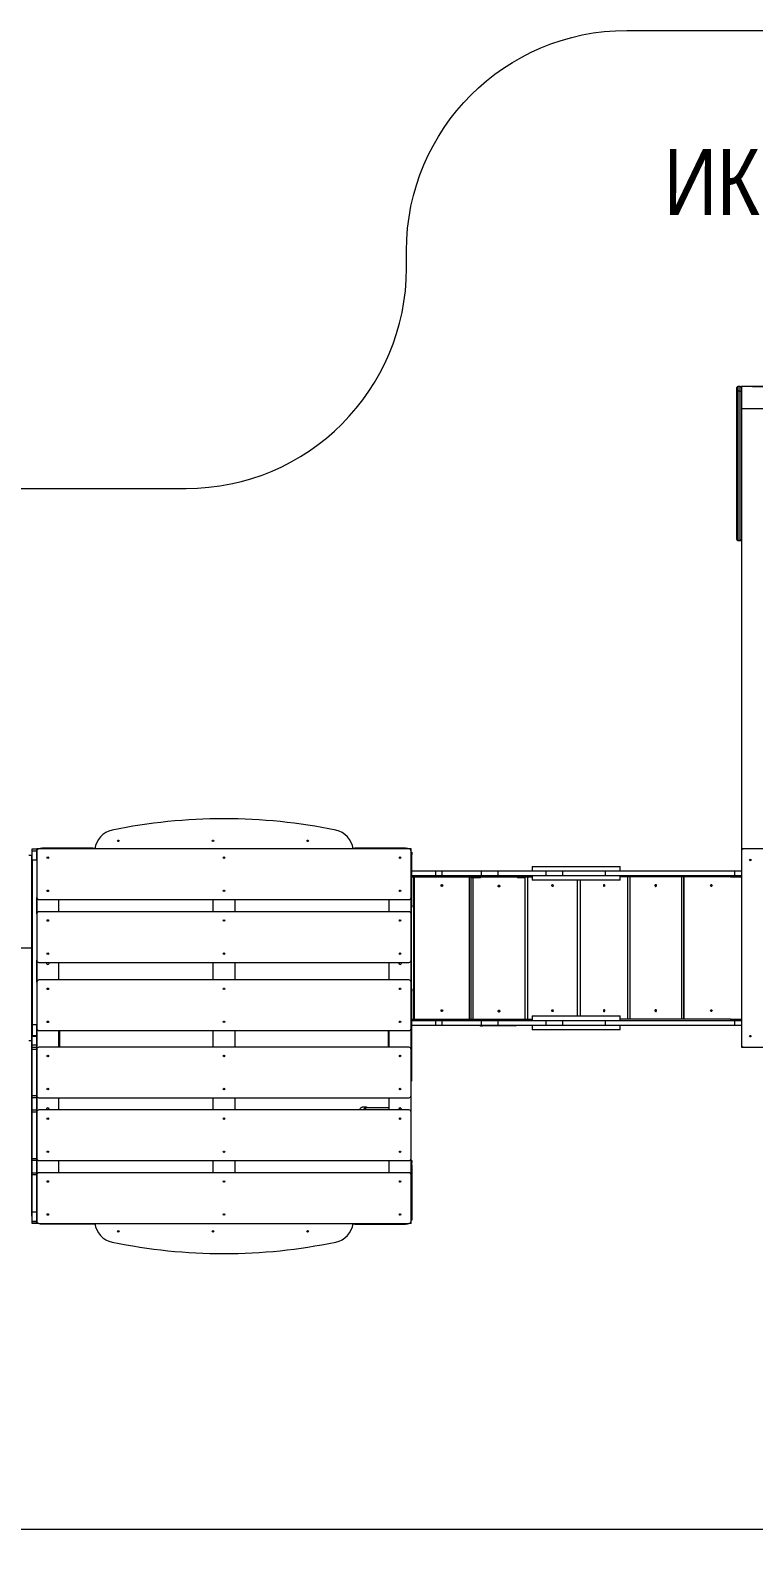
# Model space of a CAD drawing. Header units: millimetres. Extents: x -6521 to 6343, y -6174 to 4868.
# Drawn here: x -2360 to 924, y -2048 to 4868 of the extents above; entities that cross this region are included whole.
import ezdxf

# ---------------------------------------------------------------- set-up
doc = ezdxf.new("R2010")
doc.units = ezdxf.units.MM
for name, color, linetype in [('DIKOM_АРТИКУЛ', 7, 'Continuous'), ('DIKOM_ЗОНА', 80, 'Continuous'), ('DIKOM_ОБЪЕКТ', 7, 'Continuous'), ('DIKOM_РАЗМЕР_ЗОНА', 7, 'Continuous'), ('DIKOM_РАЗМЕР_ОБЪЕКТА', 7, 'Continuous')]:
    doc.layers.add(name, color=color, linetype=linetype)
doc.styles.add('style1', font='arial.ttf', dxfattribs={"width": 0.8})
doc.dimstyles.new('1-50', dxfattribs={"dimtxt": 300, "dimasz": 200, "dimexe": 100, "dimexo": 0, "dimgap": 100, "dimtad": 1, "dimtxsty": 'style1', "dimcen": 200, "dimclrd": 7, "dimclre": 7, "dimclrt": 7, "dimadec": 1, "dimazin": 2, "dimtfac": 1, "dimtmove": 0, "dimatfit": 2, "dimfxl": 0, "dimlwd": 25, "dimlwe": 18, "dimarcsym": 0})

# ---------------------------------------------------------------- blocks, each defined once
blk = doc.blocks.new('A$C4D8130CF')
at = {"color": 7, "linetype": 'Continuous', "lineweight": 15}
for p, q in [((220, 900), (10, 900)), ((0, 890), (0, 10)), ((230, 10), (230, 890)), ((10, 0), (220, 0))]:
    blk.add_line(p, q, dxfattribs=at)
for centre in [(40, 850), (190, 850), (40, 50), (190, 50)]:
    blk.add_circle(centre, 3.5, dxfattribs=at)
for centre, start, end in [((10, 890), 90, 180), ((220, 890), 0, 90), ((10, 10), 180, 270), ((220, 10), 270, 0)]:
    blk.add_arc(centre, 10, start, end, dxfattribs=at)
blk = doc.blocks.new('*D11')
at = {"layer": 'Defpoints', "color": 0, "transparency": 16777216}
for p in [(2818.8, 365), (-5102.5, -1661), (-5102.5, -4861.8)]:
    blk.add_point(p, dxfattribs=at)
at = {"layer": 'DIKOM_РАЗМЕР_ОБЪЕКТА', "color": 7, "lineweight": 18, "transparency": 16777216}
for p, q in [((2818.8, 365), (2818.8, -4961.8)), ((-5102.5, -1661), (-5102.5, -4961.8))]:
    blk.add_line(p, q, dxfattribs=at)
at = {"layer": 'DIKOM_РАЗМЕР_ОБЪЕКТА', "color": 7, "lineweight": 25, "transparency": 16777216}
blk.add_line((2618.8, -4861.8), (-4902.5, -4861.8), dxfattribs=at)
at = {"layer": 'DIKOM_РАЗМЕР_ОБЪЕКТА', "color": 7, "transparency": 16777216}
for points in [[(-4902.5, -4828.5), (-4902.5, -4895.1), (-5102.5, -4861.8)], [(2618.8, -4828.5), (2618.8, -4895.1), (2818.8, -4861.8)]]:
    blk.add_solid(points, dxfattribs=at)
at = {"layer": 'DIKOM_РАЗМЕР_ОБЪЕКТА', "color": 7, "transparency": 16777216, "insert": (-736, -4608.6), "char_height": 300, "attachment_point": 5, "style": 'style1'}
blk.add_mtext('7900', dxfattribs=at)
blk = doc.blocks.new('*D12')
at = {"layer": 'Defpoints', "color": 0, "transparency": 16777216}
for p in [(919, 3251.5), (5268.6, 3251.5), (-3684.8, -1936.7)]:
    blk.add_point(p, dxfattribs=at)
at = {"layer": 'DIKOM_РАЗМЕР_ОБЪЕКТА', "color": 7, "lineweight": 18, "transparency": 16777216}
for p, q in [((919, 3251.5), (5368.6, 3251.5)), ((-3684.8, -1936.7), (5368.6, -1936.7))]:
    blk.add_line(p, q, dxfattribs=at)
at = {"layer": 'DIKOM_РАЗМЕР_ОБЪЕКТА', "color": 7, "lineweight": 25, "transparency": 16777216}
blk.add_line((5268.6, -1736.7), (5268.6, 3051.5), dxfattribs=at)
at = {"layer": 'DIKOM_РАЗМЕР_ОБЪЕКТА', "color": 7, "transparency": 16777216}
for points in [[(5235.2, 3051.5), (5301.9, 3051.5), (5268.6, 3251.5)], [(5235.2, -1736.7), (5301.9, -1736.7), (5268.6, -1936.7)]]:
    blk.add_solid(points, dxfattribs=at)
at = {"layer": 'DIKOM_РАЗМЕР_ОБЪЕКТА', "color": 7, "transparency": 16777216, "insert": (5015.4, 711.2), "char_height": 300, "attachment_point": 5, "rotation": 90, "style": 'style1'}
blk.add_mtext('5150', dxfattribs=at)
blk = doc.blocks.new('*D13')
at = {"layer": 'Defpoints', "color": 0, "transparency": 16777216}
for p in [(1683.2, 4868), (-4359.5, -3960.4), (6242.6, -3960.4)]:
    blk.add_point(p, dxfattribs=at)
at = {"layer": 'DIKOM_РАЗМЕР_ЗОНА', "color": 7, "lineweight": 18, "transparency": 16777216}
for p, q in [((1683.2, 4868), (6342.6, 4868)), ((-4359.5, -3960.4), (6342.6, -3960.4))]:
    blk.add_line(p, q, dxfattribs=at)
at = {"layer": 'DIKOM_РАЗМЕР_ЗОНА', "color": 7, "lineweight": 25, "transparency": 16777216}
blk.add_line((6242.6, 4668), (6242.6, -3760.4), dxfattribs=at)
at = {"layer": 'DIKOM_РАЗМЕР_ЗОНА', "color": 7, "transparency": 16777216}
for points in [[(6209.3, 4668), (6275.9, 4668), (6242.6, 4868)], [(6209.3, -3760.4), (6275.9, -3760.4), (6242.6, -3960.4)]]:
    blk.add_solid(points, dxfattribs=at)
at = {"layer": 'DIKOM_РАЗМЕР_ЗОНА', "color": 7, "transparency": 16777216, "insert": (5989.4, 630.2), "char_height": 300, "attachment_point": 5, "rotation": 90, "style": 'style1'}
blk.add_mtext('8850', dxfattribs=at)
blk = doc.blocks.new('*D14')
at = {"layer": 'Defpoints', "color": 0, "transparency": 16777216}
for p in [(4318.8, 257.4), (-6520.7, -1799.2), (4318.8, -6073.5)]:
    blk.add_point(p, dxfattribs=at)
at = {"layer": 'DIKOM_РАЗМЕР_ЗОНА', "color": 7, "lineweight": 18, "transparency": 16777216}
for p, q in [((4318.8, 257.4), (4318.8, -6173.5)), ((-6520.7, -1799.2), (-6520.7, -6173.5))]:
    blk.add_line(p, q, dxfattribs=at)
at = {"layer": 'DIKOM_РАЗМЕР_ЗОНА', "color": 7, "lineweight": 25, "transparency": 16777216}
blk.add_line((-6320.7, -6073.5), (4118.8, -6073.5), dxfattribs=at)
at = {"layer": 'DIKOM_РАЗМЕР_ЗОНА', "color": 7, "transparency": 16777216}
for points in [[(-6320.7, -6040.2), (-6320.7, -6106.8), (-6520.7, -6073.5)], [(4118.8, -6040.2), (4118.8, -6106.8), (4318.8, -6073.5)]]:
    blk.add_solid(points, dxfattribs=at)
at = {"layer": 'DIKOM_РАЗМЕР_ЗОНА', "color": 7, "transparency": 16777216, "insert": (-430.6, -5820.3), "char_height": 300, "attachment_point": 5, "style": 'style1'}
blk.add_mtext('10850', dxfattribs=at)

msp = doc.modelspace()

# ---------------------------------------------------------------- linework, layer by layer
at = {"layer": 'DIKOM_ЗОНА', "color": 3, "lineweight": 15}
msp.add_lwpolyline([(-6502.871, -1522.402), (-6045.587, 1920.327, -0.3760442), (-5054.294, 2788.657), (-1652.011, 2788.657, 0.41421356), (-652.011, 3788.657), (-652.011, 3867.991, -0.41421356), (347.989, 4867.991), (2289.989, 4867.991, -0.41421356), (3289.989, 3867.991), (3289.989, 3072.455, 0.41421356), (3789.989, 2572.455), (3818.818, 2572.455, -0.41421356), (4318.818, 2072.455), (4318.818, -669.545, -0.41421356), (3818.818, -1169.545), (3637.989, -1169.545, 0.41421356), (3137.989, -1669.545), (3137.989, -2758.968, -0.41421356), (2137.989, -3758.968), (495.989, -3758.968, -0.36572366), (-489.874, -2926.517, 0.74113664), (-2387.997, -2684.451, -0.86617049), (-6500.814, -1506.911)], format="xyb", dxfattribs=at)
at = {"layer": 'DIKOM_ОБЪЕКТ', "color": 7, "linetype": 'Continuous', "lineweight": 15}
for p, q in [((850.989, 3251.455), (850.989, 3251.037)), ((850.989, 3251.455), (852.989, 3251.455)), ((852.989, 3251.455), (852.989, 3230.867)), ((863.989, 3251.455), (852.989, 3251.455)), ((863.989, 3251.455), (868.989, 3251.455)), ((863.989, 3230.867), (863.989, 3251.455)), ((868.989, 3251.455), (868.989, 3151.455)), ((968.989, 3251.455), (868.989, 3251.455)), ((847.989, 3231.014), (847.989, 3246.455)), ((847.989, 2556.756), (847.989, 3231.014)), ((863.989, 3230.867), (852.989, 3230.867)), ((852.989, 3230.867), (852.989, 2551.758)), ((863.989, 2551.758), (863.989, 3230.867)), ((868.989, 3151.455), (868.989, 2563.687)), ((868.989, 3151.455), (968.989, 3151.455)), ((868.989, 3151.455), (868.989, 1151.455)), ((847.989, 2556.749), (847.989, 2556.756)), ((863.989, 2551.758), (852.989, 2551.758)), ((852.989, 2551.758), (852.989, 2551.749)), ((852.989, 2551.749), (863.989, 2551.749)), ((863.989, 2551.749), (863.989, 2551.758)), ((-2353.011, 1121.464), (-2366.512, 1121.464)), ((-2353.011, 1121.295), (-2353.011, 1121.296)), ((-2352.01, 1151.464), (-2331.01, 1151.464)), ((-2352.01, 1151.464), (-2331.01, 1151.464)), ((-2352.01, 1101.464), (-2352.01, 1151.464)), ((-2331.01, 1141.464), (-2352.01, 1141.464)), ((-2352.01, 261.464), (-2352.01, 1141.464)), ((-2331.01, 1141.464), (-2331.01, 1151.464)), ((-2321.01, 1151.464), (-2331.01, 1151.464)), ((-2331.01, 1101.464), (-2331.01, 1151.464)), ((-2331.01, 1141.464), (-2331.01, 931.464)), ((-641.01, 1151.464), (-2321.01, 1151.464)), ((-2316.01, 1151.464), (-2316.01, 1154.464)), ((-2306.01, 1154.464), (-2306.01, 1151.464)), ((-2076.01, 1154.464), (-2306.01, 1154.464)), ((-2076.01, 1151.464), (-2076.01, 1154.464)), ((-2066.01, 1154.464), (-2066.01, 1151.464)), ((-896.257, 1151.698), (-896.491, 1151.464)), ((-896.01, 1151.945), (-896.257, 1151.698)), ((-896.257, 1151.698), (-896.01, 1151.799)), ((-896.01, 1151.464), (-896.01, 1154.464)), ((-886.01, 1154.464), (-886.01, 1151.464)), ((-753.135, 1154.464), (-886.01, 1154.464)), ((-753.135, 1154.464), (-753.135, 1151.464)), ((-656.01, 1154.464), (-753.135, 1154.464)), ((-656.01, 1151.464), (-656.01, 1154.464)), ((-646.01, 1154.464), (-646.01, 1151.464)), ((-631.01, 1151.464), (-641.01, 1151.464)), ((-631.01, 1151.455), (-641.01, 1151.464)), ((-631.01, 1141.464), (-631.01, 1151.464)), ((-631.01, 1136.464), (-631.01, 1151.455)), ((-631.01, 931.464), (-631.01, 1141.464)), ((-631.01, 1136.464), (-628.01, 1136.464)), ((-628.01, 1126.464), (-631.01, 1126.464)), ((-628.01, 896.464), (-628.01, 1126.464)), ((868.989, 1151.455), (868.989, 1141.483)), ((878.551, 1151.455), (868.989, 1151.455)), ((868.989, 1151.455), (868.989, 1141.536)), ((878.551, 1151.455), (868.989, 1151.455)), ((-2352.01, 1101.464), (-2352.01, 301.464)), ((-2352.01, 1101.464), (-2331.01, 1101.464)), ((-2331.01, 1101.464), (-2331.01, 301.464)), ((-628.01, 1051.455), (-520.502, 1051.455)), ((-520.502, 1051.455), (-520.502, 1030.455)), ((-520.502, 1051.455), (-491.144, 1051.455)), ((-491.144, 1051.455), (-491.144, 1030.455)), ((-491.144, 1051.455), (-312.42, 1051.455)), ((-312.42, 1051.455), (-312.42, 1030.455)), ((-312.42, 1051.455), (-236.82, 1051.455)), ((-236.82, 1051.455), (-236.82, 1030.455)), ((-236.82, 1051.455), (-18.7, 1051.455)), ((-81.011, 1072.455), (-81.011, 1051.455)), ((-81.011, 1072.455), (318.989, 1072.455)), ((-18.7, 1051.455), (-18.7, 1030.455)), ((-18.7, 1051.455), (56.9, 1051.455)), ((56.9, 1051.455), (56.9, 1030.455)), ((56.9, 1051.455), (249.842, 1051.455)), ((249.842, 1051.455), (249.842, 1030.455)), ((249.842, 1051.455), (838.244, 1051.455)), ((318.989, 1051.455), (318.989, 1072.455)), ((838.244, 1051.455), (838.244, 1030.455)), ((838.244, 1051.455), (868.989, 1051.455)), ((868.989, 1051.455), (868.989, 351.455)), ((-631.011, 1030.455), (-631.011, 372.455)), ((-631.011, 1024.455), (-574.433, 1024.455)), ((-628.01, 1030.455), (-520.502, 1030.455)), ((-618.629, 378.455), (-618.629, 1024.455)), ((-615.125, 378.455), (-615.125, 1024.455)), ((-574.433, 1030.455), (-574.433, 1024.455)), ((-574.433, 1024.455), (-81.011, 1024.455)), ((-520.502, 1030.455), (-491.144, 1030.455)), ((-491.144, 1030.455), (-312.42, 1030.455)), ((-367.239, 1024.455), (-367.239, 378.455)), ((-358.884, 378.455), (-358.884, 1021.906)), ((-358.884, 1021.906), (-349.65, 1021.906)), ((-349.65, 378.455), (-349.65, 1021.906)), ((-349.65, 1021.906), (-319.58, 1021.906)), ((-312.42, 1030.455), (-236.82, 1030.455)), ((-236.82, 1030.455), (-18.7, 1030.455)), ((-144.797, 1021.906), (-114.727, 1021.906)), ((-114.727, 1021.906), (-114.727, 378.455)), ((-112.844, 378.455), (-112.844, 1024.455)), ((-100.924, 378.455), (-100.924, 1024.455)), ((-81.011, 1030.455), (-81.011, 1009.455)), ((318.989, 1009.455), (-81.011, 1009.455)), ((-18.7, 1030.455), (56.9, 1030.455)), ((56.9, 1030.455), (249.842, 1030.455)), ((123.391, 1009.455), (123.391, 393.455)), ((123.677, 1009.455), (123.677, 393.455)), ((137.177, 1009.455), (137.177, 393.455)), ((249.842, 1030.455), (838.244, 1030.455)), ((318.989, 1009.455), (318.989, 1030.455)), ((819.826, 1024.455), (318.989, 1024.455)), ((353.683, 378.455), (353.683, 1024.455)), ((361.895, 1024.455), (361.895, 378.455)), ((597.679, 378.455), (597.679, 1024.455)), ((605.634, 1024.455), (605.634, 378.455)), ((607.871, 1024.455), (607.871, 378.455)), ((819.826, 1030.455), (819.826, 1024.455)), ((819.826, 1024.455), (868.989, 1024.455)), ((838.244, 1030.455), (868.989, 1030.455)), ((-2331.01, 856.464), (-2331.01, 931.464)), ((-2321.01, 921.464), (-641.01, 921.464)), ((-2231.01, 866.464), (-2231.01, 921.464)), ((-1531.01, 921.464), (-1531.01, 866.464)), ((-1431.01, 921.464), (-1431.01, 866.464)), ((-731.01, 866.464), (-731.01, 921.464)), ((-631.01, 856.464), (-631.01, 931.464)), ((-2331.01, 856.464), (-2331.01, 646.464)), ((-641.01, 866.464), (-2321.01, 866.464)), ((-631.01, 896.464), (-628.01, 896.464)), ((-628.01, 886.464), (-631.01, 886.464)), ((-631.01, 646.464), (-631.01, 856.464)), ((-2974.348, 702.467), (-2353.011, 702.467)), ((-2353.011, 700.462), (-2974.348, 700.462)), ((-2353.011, 701.464), (-2973.834, 701.464)), ((-2331.01, 546.471), (-2331.01, 646.464)), ((-2321.01, 636.464), (-641.01, 636.464)), ((-2231.01, 556.471), (-2231.01, 636.464)), ((-1531.01, 636.464), (-1531.01, 556.471)), ((-1431.01, 636.464), (-1431.01, 556.471)), ((-731.01, 556.471), (-731.01, 636.464)), ((-686.01, 636.464), (-686.01, 630.148)), ((-631.01, 546.471), (-631.01, 646.464)), ((-641.01, 556.471), (-2321.01, 556.471)), ((-2331.01, 546.471), (-2331.01, 336.471)), ((-631.01, 336.471), (-631.01, 546.471)), ((-631.01, 516.464), (-628.01, 516.464)), ((-628.01, 506.464), (-631.01, 506.464)), ((-628.01, 96.464), (-628.01, 506.464)), ((-2352.01, 353.771), (-2331.01, 353.771)), ((-2352.01, 303.771), (-2352.01, 353.771)), ((-2331.01, 253.771), (-2331.01, 353.771)), ((-2331.01, 353.771), (-2331.01, 303.771)), ((-631.011, 378.455), (-574.433, 378.455)), ((-628.01, 372.455), (-520.502, 372.455)), ((-628.01, 351.455), (-520.502, 351.455)), ((-574.433, 378.455), (-81.011, 378.455)), ((-574.433, 378.455), (-574.433, 372.455)), ((-520.502, 372.455), (-520.502, 351.455)), ((-520.502, 372.455), (-491.144, 372.455)), ((-520.502, 351.455), (-491.144, 351.455)), ((-491.144, 372.455), (-491.144, 351.455)), ((-491.144, 372.455), (-312.42, 372.455)), ((-491.144, 351.455), (-312.42, 351.455)), ((-316.598, 348.906), (-307.364, 348.906)), ((-312.42, 372.455), (-312.42, 351.455)), ((-312.42, 372.455), (-236.82, 372.455)), ((-312.42, 351.455), (-236.82, 351.455)), ((-157.013, 348.906), (-307.364, 348.906)), ((-236.82, 372.455), (-236.82, 351.455)), ((-236.82, 372.455), (-18.7, 372.455)), ((-236.82, 351.455), (-18.7, 351.455)), ((-81.011, 393.455), (-81.011, 372.455)), ((-81.011, 393.455), (318.989, 393.455)), ((-81.011, 351.455), (-81.011, 330.455)), ((-18.7, 372.455), (-18.7, 351.455)), ((-18.7, 372.455), (56.9, 372.455)), ((-18.7, 351.455), (56.9, 351.455)), ((56.9, 372.455), (56.9, 351.455)), ((56.9, 372.455), (249.842, 372.455)), ((56.9, 351.455), (249.842, 351.455)), ((249.842, 372.455), (249.842, 351.455)), ((249.842, 372.455), (838.244, 372.455)), ((249.842, 351.455), (838.244, 351.455)), ((318.989, 372.455), (318.989, 393.455)), ((819.826, 378.455), (318.989, 378.455)), ((318.989, 330.455), (318.989, 351.455)), ((819.826, 378.455), (868.989, 378.455)), ((819.826, 378.455), (819.826, 372.455)), ((838.244, 372.455), (838.244, 351.455)), ((838.244, 372.455), (868.989, 372.455)), ((838.244, 351.455), (868.989, 351.455)), ((-2366.513, 281.464), (-2353.01, 281.464)), ((-2353.011, 281.595), (-2353.011, 281.591)), ((-2353.01, -95.226), (-2353.01, 323.771)), ((-2352.01, 303.771), (-2331.01, 303.771)), ((-2352.01, -496.229), (-2352.01, 303.771)), ((-2352.01, 301.464), (-2331.01, 301.464)), ((-2352.01, 251.464), (-2352.01, 301.464)), ((-2331.01, 261.464), (-2331.01, 336.471)), ((-2331.01, 241.464), (-2331.01, 336.471)), ((-2331.01, 303.771), (-2331.01, -496.229)), ((-2331.01, 251.464), (-2331.01, 301.464)), ((-2321.01, 326.471), (-641.01, 326.471)), ((-2231.01, 251.464), (-2231.01, 326.471)), ((-2226.01, 256.464), (-2226.01, 326.471)), ((-1531.01, 326.471), (-1531.01, 251.464)), ((-1431.01, 326.471), (-1431.01, 251.464)), ((-736.01, 326.471), (-736.01, 256.464)), ((-731.01, 251.464), (-731.01, 326.471)), ((-631.01, 241.464), (-631.01, 336.471)), ((318.989, 330.455), (-81.011, 330.455)), ((-2352.01, 261.464), (-2331.01, 261.464)), ((-2352.01, 251.464), (-2331.01, 251.464)), ((-2352.01, 251.464), (-2331.01, 251.464)), ((-2331.01, 241.464), (-2352.01, 241.464)), ((-2352.01, 31.464), (-2352.01, 241.464)), ((-2331.01, -446.229), (-2331.01, 253.771)), ((-2331.01, 241.464), (-2331.01, 31.464)), ((-641.01, 251.464), (-2321.01, 251.464)), ((-631.01, 31.464), (-631.01, 241.464)), ((868.989, 261.445), (868.989, 251.455)), ((868.989, 251.455), (878.989, 251.464)), ((-2352.01, 31.464), (-2331.01, 31.464)), ((-2331.01, 21.464), (-2352.01, 21.464)), ((-2331.01, -43.536), (-2331.01, 31.464)), ((-2321.01, 21.464), (-641.01, 21.464)), ((-2231.01, -33.536), (-2231.01, 21.464)), ((-1531.01, 21.464), (-1531.01, -33.536)), ((-1431.01, 21.464), (-1431.01, -33.536)), ((-731.01, -33.536), (-731.01, 21.464)), ((-631.01, -43.536), (-631.01, 31.464)), ((-2352.01, -33.536), (-2331.01, -33.536)), ((-2331.01, -43.536), (-2352.01, -43.536)), ((-2352.01, -253.536), (-2352.01, -43.536)), ((-2331.01, -43.536), (-2331.01, -253.536)), ((-641.01, -33.536), (-2321.01, -33.536)), ((-1431.01, -10.93), (-1430.756, -11.071)), ((-834.185, -21.067), (-852.954, -21.067)), ((-731.01, -24.523), (-834.185, -24.523)), ((-686.01, -27.219), (-686.01, -33.536)), ((-631.01, -253.536), (-631.01, -43.536)), ((-2353.01, -95.226), (-2353.01, -95.729)), ((-2353.01, -95.729), (-2353.01, -96.229)), ((-2353.01, -96.229), (-2353.01, -96.729)), ((-2353.01, -96.729), (-2353.01, -97.231)), ((-2353.01, -516.229), (-2353.01, -97.231)), ((-2352.01, -253.536), (-2331.01, -253.536)), ((-2331.01, -263.536), (-2352.01, -263.536)), ((-2331.01, -328.536), (-2331.01, -253.536)), ((-2321.01, -263.536), (-641.01, -263.536)), ((-2231.01, -318.536), (-2231.01, -263.536)), ((-1531.01, -263.536), (-1531.01, -318.536)), ((-1431.01, -263.536), (-1431.01, -318.536)), ((-731.01, -318.536), (-731.01, -263.536)), ((-631.01, -328.536), (-631.01, -253.536)), ((-631.01, -262.536), (-628.01, -262.536)), ((-628.01, -272.536), (-631.01, -272.536)), ((-628.01, -262.536), (-628.01, -272.536)), ((-628.01, -405.411), (-628.01, -272.536)), ((-2352.01, -318.536), (-2331.01, -318.536)), ((-2331.01, -328.536), (-2352.01, -328.536)), ((-2352.01, -538.536), (-2352.01, -328.536)), ((-2331.01, -328.536), (-2331.01, -538.536)), ((-641.01, -318.536), (-2321.01, -318.536)), ((-631.01, -283.536), (-628.01, -283.536)), ((-628.01, -293.536), (-631.01, -293.536)), ((-631.01, -538.536), (-631.01, -328.536)), ((-628.01, -293.536), (-628.01, -523.536)), ((-628.01, -405.411), (-631.01, -405.411)), ((-2331.01, -546.229), (-2331.01, -446.229)), ((-628.01, -435.345), (-627.01, -435.345)), ((-2352.01, -496.229), (-2331.01, -496.229)), ((-2352.01, -546.229), (-2352.01, -496.229)), ((-2352.01, -538.536), (-2331.01, -538.536)), ((-2352.01, -546.229), (-2331.01, -546.229)), ((-2331.01, -548.536), (-2352.01, -548.536)), ((-2346.01, -546.229), (-2331.01, -546.229)), ((-2331.01, -496.229), (-2331.01, -546.229)), ((-2331.01, -548.536), (-2331.01, -538.536)), ((-2321.01, -548.536), (-2331.01, -548.536)), ((-2321.01, -548.536), (-641.01, -548.536)), ((-2316.01, -551.536), (-2316.01, -548.536)), ((-2306.01, -548.536), (-2306.01, -551.536)), ((-2076.01, -551.536), (-2306.01, -551.536)), ((-2076.01, -551.536), (-2076.01, -548.536)), ((-2066.01, -548.536), (-2066.01, -551.536)), ((-896.01, -551.536), (-896.01, -548.536)), ((-886.01, -548.536), (-886.01, -551.536)), ((-886.01, -551.536), (-656.01, -551.536)), ((-656.01, -551.536), (-656.01, -548.536)), ((-646.01, -548.536), (-646.01, -551.536)), ((-631.01, -548.536), (-641.01, -548.536)), ((-631.01, -523.536), (-628.01, -523.536)), ((-628.01, -533.536), (-631.01, -533.536)), ((-631.01, -548.536), (-631.01, -538.536))]:
    msp.add_line(p, q, dxfattribs=at)
at = {"layer": 'DIKOM_ОБЪЕКТ', "color": 7, "linetype": 'Continuous', "lineweight": 15, "flags": 128}
for points in [[(-2352.011, 1120.464), (-2352.011, 1120.465), (-2352.011, 1120.494)], [(-2352.01, 1141.464), (-2352.01, 1143.415), (-2352.01, 1145.291), (-2352.01, 1147.02), (-2352.01, 1148.535), (-2352.01, 1149.779), (-2352.01, 1150.703), (-2352.01, 1151.272), (-2352.01, 1151.464)], [(-2316.01, 1154.464), (-2315.818, 1154.464), (-2315.249, 1154.464), (-2314.325, 1154.464), (-2313.081, 1154.464), (-2311.566, 1154.464), (-2309.837, 1154.464), (-2307.961, 1154.464), (-2306.01, 1154.464)], [(-2076.01, 1154.464), (-2074.059, 1154.464), (-2072.184, 1154.464), (-2070.455, 1154.464), (-2068.939, 1154.464), (-2067.696, 1154.464), (-2066.772, 1154.464), (-2066.203, 1154.464), (-2066.01, 1154.464)], [(-896.01, 1154.464), (-895.818, 1154.464), (-895.249, 1154.464), (-894.325, 1154.464), (-893.081, 1154.464), (-891.566, 1154.464), (-889.837, 1154.464), (-887.961, 1154.464), (-886.01, 1154.464)], [(-656.01, 1154.464), (-654.06, 1154.464), (-652.184, 1154.464), (-650.455, 1154.464), (-648.939, 1154.464), (-647.696, 1154.464), (-646.772, 1154.464), (-646.202, 1154.464), (-646.01, 1154.464)], [(-628.01, 1136.464), (-628.01, 1136.272), (-628.01, 1135.703), (-628.01, 1134.779), (-628.01, 1133.535), (-628.01, 1132.02), (-628.01, 1130.291), (-628.01, 1128.415), (-628.01, 1126.464)], [(-232.188, 986.905), (-231.08, 986.728), (-230.071, 986.21), (-229.25, 985.399), (-228.689, 984.367), (-228.44, 983.204), (-228.524, 982.015), (-228.933, 980.905), (-229.632, 979.973), (-230.557, 979.302), (-231.628, 978.95), (-232.748, 978.95), (-233.819, 979.302), (-234.745, 979.973), (-235.443, 980.905), (-235.853, 982.015), (-235.937, 983.204), (-235.687, 984.367), (-235.127, 985.399), (-234.306, 986.21), (-233.296, 986.728), (-232.188, 986.905)], [(11.234, 989.455), (12.291, 989.277), (13.255, 988.76), (14.04, 987.949), (14.575, 986.916), (14.813, 985.754), (14.733, 984.565), (14.342, 983.455), (13.675, 982.522), (12.791, 981.851), (11.768, 981.499), (10.699, 981.499), (9.676, 981.851), (8.792, 982.522), (8.125, 983.455), (7.735, 984.565), (7.655, 985.754), (7.893, 986.916), (8.428, 987.949), (9.212, 988.76), (10.176, 989.277), (11.234, 989.455)], [(245.43, 989.455), (244.409, 989.277), (243.478, 988.76), (242.721, 987.949), (242.205, 986.916), (241.975, 985.754), (242.053, 984.565), (242.43, 983.455), (243.074, 982.522), (243.927, 981.851), (244.914, 981.499), (245.946, 981.499), (246.933, 981.851), (247.786, 982.522), (248.43, 983.455), (248.807, 984.565), (248.884, 985.754), (248.654, 986.916), (248.138, 987.949), (247.381, 988.76), (246.451, 989.277), (245.43, 989.455)], [(479.787, 989.455), (478.675, 989.277), (477.662, 988.76), (476.837, 987.949), (476.275, 986.916), (476.025, 985.754), (476.109, 984.565), (476.52, 983.455), (477.221, 982.522), (478.15, 981.851), (479.225, 981.499), (480.349, 981.499), (481.424, 981.851), (482.353, 982.522), (483.054, 983.455), (483.465, 984.565), (483.549, 985.754), (483.299, 986.916), (482.737, 987.949), (481.912, 988.76), (480.899, 989.277), (479.787, 989.455)], [(-628.01, 896.464), (-628.01, 894.513), (-628.01, 892.637), (-628.01, 890.909), (-628.01, 889.393), (-628.01, 888.15), (-628.01, 887.225), (-628.01, 886.656), (-628.01, 886.464)], [(-628.01, 516.464), (-628.01, 516.272), (-628.01, 515.703), (-628.01, 514.779), (-628.01, 513.535), (-628.01, 512.02), (-628.01, 510.291), (-628.01, 508.415), (-628.01, 506.464)], [(-232.188, 418.906), (-231.08, 418.728), (-230.071, 418.21), (-229.25, 417.399), (-228.689, 416.367), (-228.44, 415.204), (-228.524, 414.015), (-228.933, 412.906), (-229.632, 411.973), (-230.557, 411.302), (-231.628, 410.95), (-232.748, 410.95), (-233.819, 411.302), (-234.745, 411.973), (-235.443, 412.906), (-235.853, 414.015), (-235.937, 415.204), (-235.687, 416.367), (-235.127, 417.399), (-234.306, 418.21), (-233.296, 418.728), (-232.188, 418.906)], [(11.234, 421.455), (12.291, 421.277), (13.255, 420.76), (14.04, 419.949), (14.575, 418.916), (14.813, 417.754), (14.733, 416.565), (14.342, 415.455), (13.675, 414.522), (12.791, 413.851), (11.768, 413.499), (10.699, 413.499), (9.676, 413.851), (8.792, 414.522), (8.125, 415.455), (7.735, 416.565), (7.655, 417.754), (7.893, 418.916), (8.428, 419.949), (9.212, 420.76), (10.176, 421.277), (11.234, 421.455)], [(245.43, 421.455), (244.409, 421.277), (243.478, 420.76), (242.721, 419.949), (242.205, 418.916), (241.975, 417.754), (242.053, 416.565), (242.43, 415.455), (243.074, 414.522), (243.927, 413.851), (244.914, 413.499), (245.946, 413.499), (246.933, 413.851), (247.786, 414.522), (248.43, 415.455), (248.807, 416.565), (248.884, 417.754), (248.654, 418.916), (248.138, 419.949), (247.381, 420.76), (246.451, 421.277), (245.43, 421.455)], [(479.787, 421.455), (478.675, 421.277), (477.662, 420.76), (476.837, 419.949), (476.275, 418.916), (476.025, 417.754), (476.109, 416.565), (476.52, 415.455), (477.221, 414.522), (478.15, 413.851), (479.225, 413.499), (480.349, 413.499), (481.424, 413.851), (482.353, 414.522), (483.054, 415.455), (483.465, 416.565), (483.549, 417.754), (483.299, 418.916), (482.737, 419.949), (481.912, 420.76), (480.899, 421.277), (479.787, 421.455)], [(-2352.01, 251.464), (-2352.01, 251.656), (-2352.01, 252.225), (-2352.01, 253.15), (-2352.01, 254.393), (-2352.01, 255.909), (-2352.01, 257.637), (-2352.01, 259.513), (-2352.01, 261.464)], [(-2352.01, 241.464), (-2352.01, 243.415), (-2352.01, 245.291), (-2352.01, 247.02), (-2352.01, 248.535), (-2352.01, 249.779), (-2352.01, 250.703), (-2352.01, 251.272), (-2352.01, 251.464)], [(-2352.01, 21.464), (-2352.01, 21.656), (-2352.01, 22.225), (-2352.01, 23.15), (-2352.01, 24.393), (-2352.01, 25.909), (-2352.01, 27.637), (-2352.01, 29.513), (-2352.01, 31.464)], [(-2352.01, -43.536), (-2352.01, -41.585), (-2352.01, -39.709), (-2352.01, -37.98), (-2352.01, -36.465), (-2352.01, -35.221), (-2352.01, -34.297), (-2352.01, -33.728), (-2352.01, -33.536)], [(-865.999, -33.536), (-865.298, -32.093), (-863.91, -29.568), (-862.462, -27.351), (-860.96, -25.453), (-859.413, -23.886), (-857.83, -22.658), (-856.22, -21.776), (-854.592, -21.244), (-852.954, -21.067)], [(-847.229, -33.536), (-846.528, -32.093), (-845.141, -29.568), (-843.692, -27.351), (-842.19, -25.453), (-840.643, -23.886), (-839.061, -22.658), (-837.451, -21.776), (-835.822, -21.244), (-834.185, -21.067), (-832.547, -21.244), (-830.919, -21.776), (-829.309, -22.658), (-827.726, -23.886), (-827.052, -24.523)], [(-845.106, -33.536), (-844.082, -31.812), (-842.66, -29.773), (-841.188, -28.055), (-839.675, -26.668), (-838.129, -25.621), (-836.561, -24.919), (-834.978, -24.567), (-834.185, -24.523)], [(-2352.01, -263.536), (-2352.01, -263.344), (-2352.01, -262.775), (-2352.01, -261.851), (-2352.01, -260.607), (-2352.01, -259.091), (-2352.01, -257.363), (-2352.01, -255.487), (-2352.01, -253.536)], [(-2352.01, -328.536), (-2352.01, -326.585), (-2352.01, -324.709), (-2352.01, -322.98), (-2352.01, -321.465), (-2352.01, -320.221), (-2352.01, -319.297), (-2352.01, -318.728), (-2352.01, -318.536)], [(-628.01, -283.536), (-628.01, -283.728), (-628.01, -284.297), (-628.01, -285.221), (-628.01, -286.465), (-628.01, -287.98), (-628.01, -289.709), (-628.01, -291.585), (-628.01, -293.536)], [(-2352.01, -548.536), (-2352.01, -548.344), (-2352.01, -547.775), (-2352.01, -546.85), (-2352.01, -545.607), (-2352.01, -544.091), (-2352.01, -542.363), (-2352.01, -540.487), (-2352.01, -538.536)], [(-2306.01, -551.536), (-2307.961, -551.536), (-2309.837, -551.536), (-2311.566, -551.536), (-2313.081, -551.536), (-2314.325, -551.536), (-2315.249, -551.536), (-2315.818, -551.536), (-2316.01, -551.536)], [(-2066.01, -551.536), (-2066.203, -551.536), (-2066.772, -551.536), (-2067.696, -551.536), (-2068.939, -551.536), (-2070.455, -551.536), (-2072.184, -551.536), (-2074.06, -551.536), (-2076.01, -551.536)], [(-886.01, -551.536), (-887.961, -551.536), (-889.837, -551.536), (-891.566, -551.536), (-893.081, -551.536), (-894.325, -551.536), (-895.249, -551.536), (-895.818, -551.536), (-896.01, -551.536)], [(-646.01, -551.536), (-646.203, -551.536), (-646.772, -551.536), (-647.696, -551.536), (-648.939, -551.536), (-650.455, -551.536), (-652.184, -551.536), (-654.059, -551.536), (-656.01, -551.536)], [(-628.01, -523.536), (-628.01, -525.487), (-628.01, -527.363), (-628.01, -529.091), (-628.01, -530.607), (-628.01, -531.85), (-628.01, -532.775), (-628.01, -533.344), (-628.01, -533.536)]]:
    msp.add_lwpolyline(points, dxfattribs=at)
at = {"layer": 'DIKOM_ОБЪЕКТ', "color": 7, "linetype": 'Continuous', "lineweight": 15}
for centre, radius in [((-1961.01, 1188.157), 3.5), ((-1531.01, 1188.157), 3.5), ((-1101.01, 1188.157), 3.5), ((-2281.01, 1111.464), 3.5), ((-1481.01, 1111.464), 3.5), ((-681.01, 1111.464), 3.5), ((-491.176, 985.478), 3.977), ((732.438, 985.464), 3.99), ((-2281.01, 961.464), 3.5), ((-1481.01, 961.464), 3.5), ((-681.01, 961.464), 3.5), ((-2281.01, 826.464), 3.5), ((-1481.01, 826.464), 3.5), ((-681.01, 826.464), 3.5), ((-2281.01, 676.464), 3.5), ((-1481.01, 676.464), 3.5), ((-681.01, 676.464), 3.5), ((-2281.01, 516.471), 3.5), ((-1481.01, 516.471), 3.5), ((-681.01, 516.471), 3.5), ((-491.176, 417.478), 3.977), ((732.438, 417.464), 3.99), ((-2281.01, 366.471), 3.5), ((-1481.01, 366.471), 3.5), ((-681.01, 366.471), 3.5), ((-2281.01, 211.464), 3.5), ((-1481.01, 211.464), 3.5), ((-681.01, 211.464), 3.5), ((-2281.01, 61.464), 3.5), ((-1481.01, 61.464), 3.5), ((-681.01, 61.464), 3.5), ((-2281.01, -73.536), 3.5), ((-1481.01, -73.536), 3.5), ((-681.01, -73.536), 3.5), ((-2281.01, -223.536), 3.5), ((-1481.01, -223.536), 3.5), ((-681.01, -223.536), 3.5), ((-2281.01, -358.536), 3.5), ((-1481.01, -358.536), 3.5), ((-681.01, -358.536), 3.5), ((-2281.01, -508.536), 3.5), ((-1481.01, -508.536), 3.5), ((-681.01, -508.536), 3.5), ((-1961.01, -585.229), 3.5), ((-1531.01, -585.229), 3.5), ((-1101.01, -585.229), 3.5)]:
    msp.add_circle(centre, radius, dxfattribs=at)
for centre, radius, start, end in [((852.989, 3246.455), 5, 90, 180), ((863.989, 3246.455), 5, 0, 90), ((851.741, 3273.488), 42.639, 264.9520784, 271.6775093), ((865.238, 3273.487), 42.639, 268.3224674, 275.0479449), ((852.988, 2556.757), 4.999, 180.0122371, 270.0123569), ((852.989, 2556.749), 5, 180, 270), ((863.991, 2556.757), 4.999, 269.987501, 359.9879051), ((863.989, 2556.749), 5, 270, 0), ((-1481.01, -1211.343), 2500, 78.2841476, 101.7158524), ((-1968.35, 1138.657), 100, 101.7158524, 172.6418566), ((-993.671, 1138.657), 100, 7.3581434, 78.2841476), ((-2353.011, 1120.464), 1, 1.6963731, 91.319442), ((-2321.01, 1141.464), 10, 90, 180), ((-641.01, 1141.464), 10, 0, 90), ((-494.731, 985.455), 4.013, 296.6012369, 63.3987631), ((-328.872, 1029.243), 7.338, 270.4486508, 319.2654078), ((-319.637, 1029.243), 7.338, 270.4486466, 319.2656488), ((-144.729, 1029.265), 7.36, 220.8122672, 269.4736742), ((730.19, 985.455), 4.003, 286.4353353, 73.5646647), ((-2321.01, 931.464), 10, 180, 270), ((-641.01, 931.464), 10, 270, 0), ((-2321.01, 856.464), 10, 90, 180), ((-641.01, 856.464), 10, 0, 90), ((-2048.949, 702.216), 304.062, 179.9528316, 180.141713), ((-2352.763, 596.587), 105.88, 89.5927153, 90.1343035), ((-2353.011, 702.464), 1, 270, 0), ((-2048.916, 700.712), 304.095, 179.8582945, 180.0471665), ((-2353.011, 700.464), 1, 0, 90), ((-2352.763, 806.342), 105.88, 269.8656965, 270.4072847), ((-2321.01, 646.464), 10, 180, 270), ((-2281.01, 633.464), 6, 150, 270), ((-2281.01, 633.464), 6, 270, 30), ((-681.01, 633.464), 6, 150, 270), ((-681.01, 633.464), 6, 270, 30), ((-641.01, 646.464), 10, 270, 0), ((-2321.01, 546.471), 10, 90, 180), ((-641.01, 546.471), 10, 0, 90), ((-494.731, 417.455), 4.013, 296.6011049, 63.3988951), ((730.19, 417.455), 4.003, 286.4358357, 73.5641643), ((-316.528, 353.583), 4.678, 207.0601476, 269.138381), ((-307.293, 353.583), 4.678, 207.0601476, 269.138381), ((-157.083, 353.582), 4.678, 270.8600515, 332.9414199), ((-2353.01, 322.771), 1, 0, 90), ((-2353.01, 282.464), 1, 270.8882299, 357.6063268), ((-2321.01, 336.471), 10, 180, 270), ((-641.01, 336.471), 10, 270, 0), ((-2352.431, 228.828), 0.436, 14.9822598, 69.0109776), ((-2321.01, 241.464), 10, 90, 180), ((-2236.01, 256.464), 10, 330, 0), ((-726.01, 256.464), 10, 180, 210), ((-641.01, 241.464), 10, 0, 90), ((-2321.01, 31.464), 10, 180, 270), ((-641.01, 31.464), 10, 270, 0), ((-2321.01, -43.536), 10, 90, 180), ((-2281.01, -30.536), 6, 330, 210), ((-681.01, -30.536), 6, 330, 210), ((-641.01, -43.536), 10, 0, 90), ((-2352.726, -214.441), 119.215, 89.6561301, 90.1367411), ((-2353.01, -95.229), 1, 270, 0), ((-2353.01, -97.229), 1, 0, 90), ((-2352.726, 21.984), 119.215, 269.8632589, 270.3438699), ((-2321.01, -253.536), 10, 180, 270), ((-641.01, -253.536), 10, 270, 0), ((-2321.01, -328.536), 10, 90, 180), ((-641.01, -328.536), 10, 0, 90), ((-2352.428, -421.287), 0.431, 292.3688051, 345.5043243), ((-2353.01, -515.229), 1, 270, 0), ((-2321.01, -538.536), 10, 180, 270), ((-1968.35, -535.729), 100, 187.3581434, 258.2841476), ((-993.671, -535.729), 100, 281.7158524, 352.6418566), ((-641.01, -538.536), 10, 270, 0), ((-1481.01, 1814.271), 2500, 258.2841476, 281.7158524)]:
    msp.add_arc(centre, radius, start, end, dxfattribs=at)
for points, knots in [([(-2353.011, 702.467), (-2353.011, 707.045), (-2353.011, 719.379), (-2353.011, 739.447), (-2353.011, 762.57), (-2353.011, 785.729), (-2353.011, 808.842), (-2353.011, 831.827), (-2353.011, 854.176), (-2353.011, 875.829), (-2353.011, 896.74), (-2353.011, 917.25), (-2353.011, 937.269), (-2353.011, 956.712), (-2353.011, 975.154), (-2353.011, 992.553), (-2353.011, 1008.894), (-2353.011, 1024.443), (-2353.011, 1039.109), (-2353.011, 1052.821), (-2353.011, 1065.128), (-2353.011, 1076.066), (-2353.011, 1085.697), (-2353.011, 1094.311), (-2353.011, 1101.84), (-2353.011, 1108.234), (-2353.011, 1113.42), (-2353.011, 1117.379), (-2353.011, 1120.017), (-2353.011, 1121.381), (-2353.011, 1121.319), (-2353.011, 1121.295)], [0, 0, 0, 0, 0.02085498, 0.0561866, 0.09154543, 0.126877, 0.16323485, 0.19962235, 0.23598018, 0.27131168, 0.30667063, 0.34200211, 0.37835997, 0.41474763, 0.45110542, 0.48643697, 0.52179589, 0.55712749, 0.59348542, 0.62987286, 0.66623068, 0.70029011, 0.73437377, 0.76843335, 0.80340888, 0.8384106, 0.87338612, 0.9087177, 0.94407656, 0.97940837, 1, 1, 1, 1]), ([(-2353.011, 281.591), (-2353.011, 281.554), (-2353.011, 281.375), (-2353.011, 282.398), (-2353.011, 284.724), (-2353.011, 288.471), (-2353.011, 293.46), (-2353.011, 299.659), (-2353.011, 307.157), (-2353.011, 315.989), (-2353.011, 326.154), (-2353.011, 337.429), (-2353.011, 349.747), (-2353.011, 363.025), (-2353.011, 377.477), (-2353.011, 393.104), (-2353.011, 409.879), (-2353.011, 427.433), (-2353.011, 445.686), (-2353.011, 464.548), (-2353.011, 484.324), (-2353.011, 504.985), (-2353.011, 526.479), (-2353.011, 547.407), (-2353.011, 567.615), (-2353.011, 586.984), (-2353.011, 606.689), (-2353.011, 626.681), (-2353.011, 646.741), (-2353.011, 666.772), (-2353.011, 684.641), (-2353.011, 695.884), (-2353.011, 700.462)], [0, 0, 0, 0, 0.00948888, 0.0458484, 0.0822376, 0.11859697, 0.15393031, 0.1892906, 0.2246239, 0.26098314, 0.29737242, 0.33373187, 0.36906522, 0.40442547, 0.43975862, 0.47611814, 0.51250713, 0.54886669, 0.58419979, 0.61956022, 0.65489341, 0.69125279, 0.72764182, 0.76400124, 0.79475366, 0.82554187, 0.85633008, 0.88741001, 0.91849, 0.94878269, 0.9791441, 1, 1, 1, 1])]:
    msp.add_open_spline(points, degree=3, knots=knots, dxfattribs=at)

# ---------------------------------------------------------------- block references
msp.add_blockref('A$C4D8130CF', (868.989, 251.464), dxfattribs=at)

# ---------------------------------------------------------------- texts
at = {"layer": 'DIKOM_АРТИКУЛ', "insert": (516.963, 4329.34), "char_height": 300, "width": 1667.53662, "attachment_point": 1, "style": 'style1'}
msp.add_mtext('ИКС-1.147', dxfattribs=at)

# ---------------------------------------------------------------- dimensions: what is measured, and where the dimension line sits
at = {"layer": 'DIKOM_РАЗМЕР_ЗОНА'}
dim = msp.add_linear_dim(base=(6242.612, -3960.361), p1=(1683.243, 4867.991), p2=(-4359.523, -3960.361), angle=90, text='8850', dimstyle='1-50', dxfattribs=at)
dim.commit()
dim.dimension.update_dxf_attribs({"geometry": '*D13', "text_midpoint": (6242.612, 630.237), "dimtype": 160})
dim = msp.add_linear_dim(base=(4318.818, -6073.511), p1=(-6520.672, -1799.212), p2=(4318.818, 257.446), text='10850', dimstyle='1-50', dxfattribs=at)
dim.commit()
dim.dimension.update_dxf_attribs({"geometry": '*D14', "text_midpoint": (-430.645, -6073.511), "dimtype": 160})
at = {"layer": 'DIKOM_РАЗМЕР_ОБЪЕКТА'}
dim = msp.add_linear_dim(base=(5268.566, 3251.455), p1=(-3684.783, -1936.746), p2=(918.989, 3251.455), angle=90, text='5150', dimstyle='1-50', dxfattribs=at)
dim.commit()
dim.dimension.update_dxf_attribs({"geometry": '*D12', "text_midpoint": (5268.566, 711.247), "dimtype": 160})
dim = msp.add_linear_dim(base=(-5102.518, -4861.797), p1=(2818.818, 364.955), p2=(-5102.518, -1661.024), text='7900', dimstyle='1-50', dxfattribs=at)
dim.commit()
dim.dimension.update_dxf_attribs({"geometry": '*D11', "text_midpoint": (-736.001, -4861.797), "dimtype": 160})

doc.saveas('drawing.dxf')
